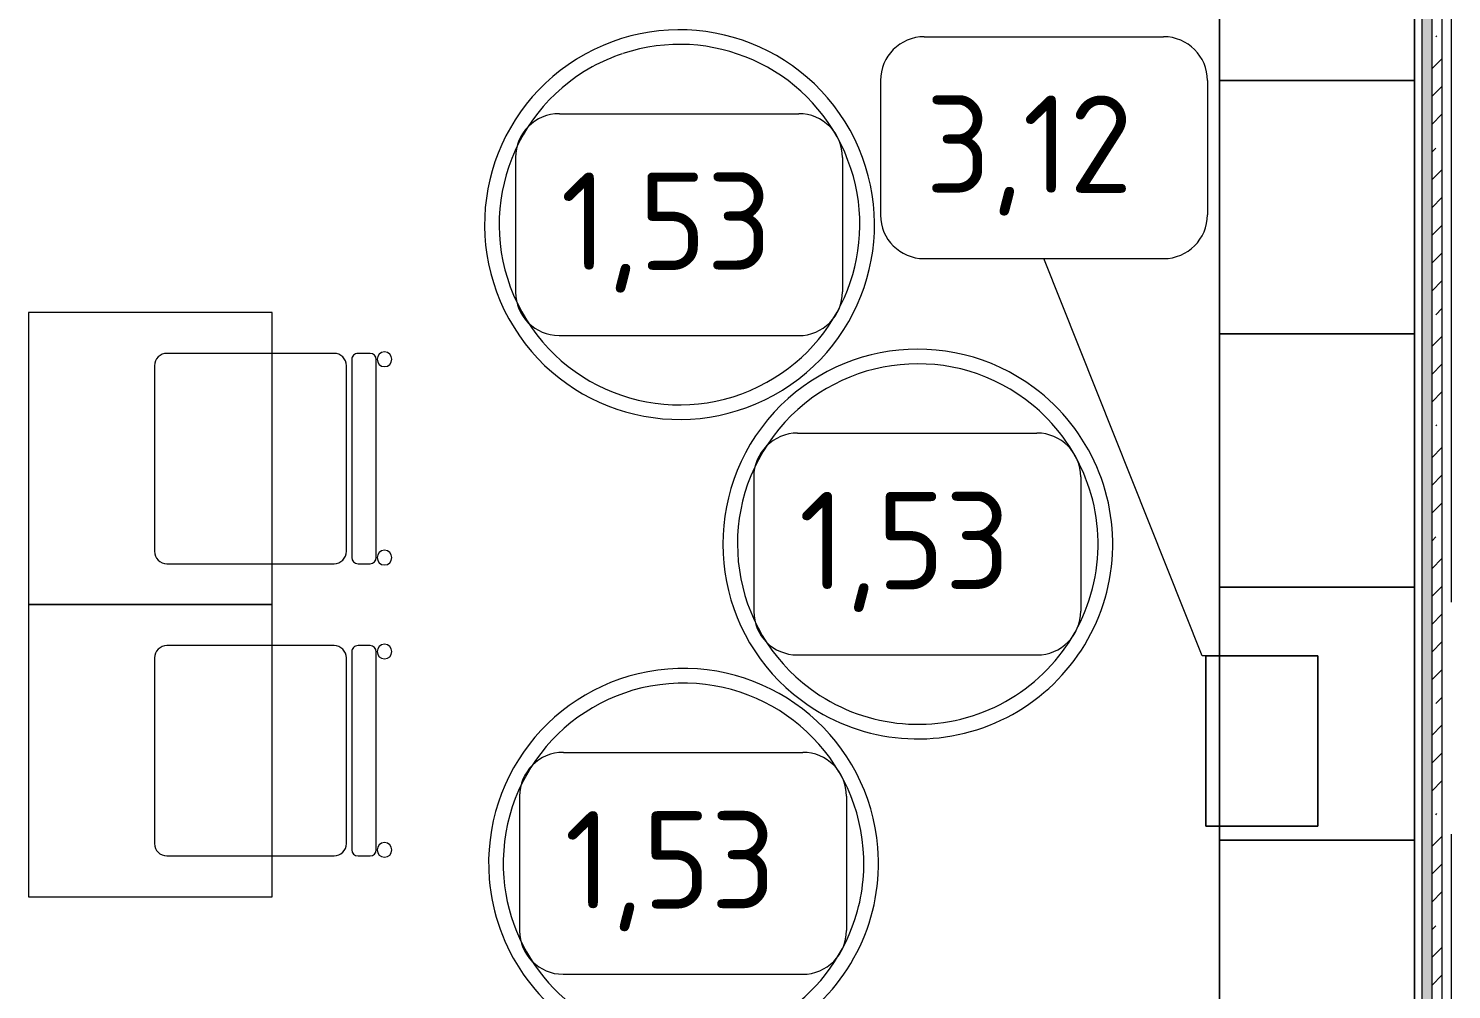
# Model space of a CAD drawing. Header units: millimetres. Extents: x -3724 to 231642, y -8553 to 29017.
# Drawn here: x 35390 to 38310, y 910 to 2883 of the extents above; entities that cross this region are included whole.
import ezdxf

# ---------------------------------------------------------------- set-up
doc = ezdxf.new("R2010")
doc.units = ezdxf.units.MM
doc.linetypes.add('Осевая', pattern=[3175, 635, -476.25, 1587.5, -476.25])
for name, color, linetype, lineweight in [('A-DETL-GENF', 7, 'Continuous', 9), ('A-WALL', 7, 'Continuous', 9), ('I-FURN-IDEN', 7, 'Continuous', 9), ('I-WALL', 7, 'Continuous', 9), ('Оси-2', 7, 'Осевая', 9)]:
    doc.layers.add(name, color=color, linetype=linetype, lineweight=lineweight)
for name, color, linetype, lineweight, true_color in [('A-WALL-1', 9, 'Continuous', 9, 0x808080), ('A-WALL-FNSH-1', 9, 'Continuous', 9, 0x808080), ('I-FURN-1', 9, 'Continuous', 9, 0x808080)]:
    doc.layers.add(name, color=color, linetype=linetype, lineweight=lineweight, true_color=true_color)
doc.styles.add('GOST Common', font='GOST_Common.ttf', dxfattribs={"height": 200})

# ---------------------------------------------------------------- blocks, each defined once
blk = doc.blocks.new('Стол базовый прямоугольный - 1_7а-25476368-План расстановки мебели и оборудования 1 этажа в осях 1-12')
at = {"layer": 'I-FURN-1'}
for p, q in [((250, 300), (-250, 300)), ((-250, 300), (-250, -300)), ((250, -300), (250, 300)), ((-250, -300), (250, -300))]:
    blk.add_line(p, q, dxfattribs=at)
blk = doc.blocks.new('Стул Breuer - 1_9а-V84-План расстановки мебели и оборудования 1 этажа в осях 1-12')
at = {"layer": 'I-FURN-1'}
for p, q in [((190.5, 241.3), (-190.5, 241.3)), ((-215.9, 215.9), (-215.9, 0)), ((215.9, 0), (215.9, 215.9)), ((-215.9, 0), (-215.9, -127)), ((215.9, -127), (215.9, 0)), ((203.2, -163.5), (-203.2, -163.5)), ((-190.5, -152.4), (190.5, -152.4)), ((-215.9, -176.2), (-215.9, -200.8)), ((215.9, -200.8), (215.9, -176.2)), ((-203.2, -213.5), (203.2, -213.5))]:
    blk.add_line(p, q, dxfattribs=at)
for centre, radius, start, end in [((-190.5, 215.9), 25.4, 90, 180), ((190.5, 215.9), 25.4, 0, 90), ((-190.5, -127), 25.4, 180, 270), ((190.5, -127), 25.4, 270, 360), ((-203.2, -176.2), 12.7, 90, 180), ((203.2, -176.2), 12.7, 360, 90), ((-203.2, -200.8), 12.7, 180, 270), ((203.2, -200.8), 12.7, 270, 360), ((-203.5, -230.6), 15.1, 360, 180), ((-203.5, -230.6), 15.1, 180, 360), ((203.7, -230.6), 15.1, 360, 180), ((203.7, -230.6), 15.1, 180, 360)]:
    blk.add_arc(centre, radius, start, end, dxfattribs=at)
blk = doc.blocks.new('ПУФ - 1_53-V105-План расстановки мебели и оборудования 1 этажа в осях 1-12')
at = {"layer": 'I-FURN-1'}
for radius, start, end in [(400, 360, 180), (400, 0, 180), (370, 360, 180), (370, 0, 180), (400, 180, 360), (370, 180, 360), (370, 180, 360), (400, 180, 360)]:
    blk.add_arc((0, 0), radius, start, end, dxfattribs=at)
blk = doc.blocks.new('ПУФ - 1_53-V106-План расстановки мебели и оборудования 1 этажа в осях 1-12')
at = {"layer": 'I-FURN-1'}
for radius, start, end in [(400, 360, 180), (400, 0, 180), (370, 360, 157.1921), (370, 0, 157.1921), (370, 157.2241, 180), (370, 157.2241, 180), (400, 180, 360), (370, 180, 360), (370, 180, 360), (400, 180, 360)]:
    blk.add_arc((0, 0), radius, start, end, dxfattribs=at)
blk = doc.blocks.new('ПУФ - 1_53-V107-План расстановки мебели и оборудования 1 этажа в осях 1-12')
at = {"layer": 'I-FURN-1'}
for radius, start, end in [(400, 0, 180), (400, 0, 180), (370, 0, 180), (370, 0, 180), (400, 180, 360), (400, 180, 0), (370, 180, 349.4118), (370, 180, 349.4118), (370, 349.5929, 0), (370, 349.5929, 360)]:
    blk.add_arc((0, 0), radius, start, end, dxfattribs=at)
blk = doc.blocks.new('шкаф 1_112 - шкаф 1_112-V151-План расстановки мебели и оборудования 1 этажа в осях 1-12')
at = {"layer": 'I-FURN-1'}
for p, q in [((-400, 6070), (-400, 1073.8)), ((0, 0), (0, 6070)), ((-400, 2775), (-400, 2255)), ((-400, 2255), (-400, 2775)), ((0, 2255), (0, 2775)), ((0, 2775), (0, 2255)), ((0, 2255), (-400, 2255)), ((0, 2255), (-400, 2255)), ((-400, 2255), (-400, 1735)), ((-400, 1735), (-400, 2255)), ((-400, 2255), (0, 2255)), ((-400, 2255), (0, 2255)), ((0, 2255), (-400, 2255)), ((0, 1735), (0, 2255)), ((0, 2255), (0, 1735)), ((0, 1735), (-400, 1735)), ((-400, 1735), (0, 1735)), ((0, 1735), (-400, 1735)), ((0, 1735), (-400, 1735)), ((-400, 1735), (-400, 1215)), ((-400, 1215), (-400, 1735)), ((-400, 1735), (0, 1735)), ((0, 1215), (0, 1735)), ((0, 1735), (0, 1215)), ((0, 1215), (-400, 1215)), ((0, 1215), (-400, 1215)), ((-400, 1215), (-400, 695)), ((-400, 1073.8), (-400, 1215)), ((-400, 1215), (0, 1215)), ((-400, 1215), (0, 1215)), ((0, 1215), (-400, 1215)), ((0, 695), (0, 1215)), ((0, 1215), (0, 695)), ((-400, 1073.8), (-400, 723.8)), ((-400, 723.8), (-400, 1073.8)), ((-400, 723.8), (-400, 0)), ((-400, 695), (-400, 723.8)), ((0, 695), (-400, 695)), ((-400, 695), (0, 695)), ((0, 695), (-400, 695)), ((0, 695), (-400, 695)), ((-400, 695), (-400, 0)), ((-400, 0), (-400, 695)), ((-400, 695), (0, 695)), ((0, 0), (0, 695)), ((0, 695), (0, 0))]:
    blk.add_line(p, q, dxfattribs=at)
blk = doc.blocks.new('DET_L_Линия разрыва - М100-30654710-План расстановки мебели и оборудования 1 этажа в осях 1-12')
at = {"layer": 'A-DETL-GENF'}
blk.add_line((11739.9, 0), (0, 0), dxfattribs=at)
blk = doc.blocks.new('Марка_Мебель - В прямоуг_Balcon_Марка-25523697-План расстановки мебели и оборудования 1 этажа в осях 1-12')
at = {"layer": 'I-FURN-IDEN'}
for p, q in [((-2.455, 2.278), (2.455, 2.278)), ((-3.355, 1.378), (-3.355, -1.384)), ((3.355, 1.378), (3.355, -1.378)), ((-2.461, -2.278), (2.455, -2.278))]:
    blk.add_line(p, q, dxfattribs=at)
for centre, radius, start, end in [((-2.455, 1.378), 0.9, 90, 180), ((2.455, 1.378), 0.9, 0, 90), ((-2.461, -1.384), 0.893, 180, 270), ((2.455, -1.378), 0.9, 270, 0)]:
    blk.add_arc(centre, radius, start, end, dxfattribs=at)

msp = doc.modelspace()

# ---------------------------------------------------------------- hatches: boundary and pattern name
at = {"layer": 'I-WALL'}
h = msp.add_hatch(dxfattribs=at)
h.set_pattern_fill('FP_1', color=256, style=0, pattern_type=2)
h.set_pattern_definition([(45, (0, 0), (-57.02463, 57.02463), []), (45, (57.025, 0), (-57.02463, 57.02463), [100.806, -20.161, 3.353, -16.808])])
h.paths.add_polyline_path([(38290.2, 400), (38290.2, 7400), (38270, 7400), (38270, 400)])
h = msp.add_hatch(dxfattribs=at)
h.set_pattern_fill('FP_103', color=256, style=0, pattern_type=2)
h.set_pattern_definition([(0, (0, 0), (121.92, 30.48), [10.058, -81.382, 10.058, -81.382, -487.68]), (0, (0, 0), (121.92, 30.48), [-182.88, 10.058, -172.822, 10.058, -81.382, -213.36]), (0, (0, 0), (121.92, 30.48), [-457.2, 10.058, -50.902, 10.058, -142.342]), (120, (45.72, 15.24), (-87.356454, 90.345817), [10.058, -81.382, 10.058, -81.382, -487.68]), (120, (45.72, 15.24), (-87.356454, 90.345817), [-182.88, 10.058, -172.822, 10.058, -81.382, -213.36]), (120, (45.72, 15.24), (-87.356454, 90.345817), [-457.2, 10.058, -50.902, 10.058, -142.342]), (240, (60.96, 76.2), (-34.563546, -120.825817), [10.058, -81.382, 10.058, -81.382, -487.68]), (240, (60.96, 76.2), (-34.563546, -120.825817), [-182.88, 10.058, -172.822, 10.058, -81.382, -213.36]), (240, (60.96, 76.2), (-34.563546, -120.825817), [-457.2, 10.058, -50.902, 10.058, -142.342])])
h.paths.add_polyline_path([(38270, 400), (38270, 7050), (38250, 7050), (38250, 400)])

# ---------------------------------------------------------------- linework, layer by layer
at = {"layer": 'A-WALL'}
msp.add_line((38250, 420), (38250, 7050), dxfattribs=at)
at = {"layer": 'A-WALL-1'}
msp.add_line((38270, 400), (38270, 7400), dxfattribs=at)
at = {"layer": 'A-WALL-FNSH-1'}
msp.add_line((38249, 7049), (38249, 421), dxfattribs=at)
at = {"layer": 'I-FURN-1'}
for p, q in [((37834, 1595), (37805.5, 1595)), ((37805.5, 1595), (37805.5, 1245)), ((37805.5, 1245), (37805.5, 1595)), ((37805.5, 1595), (37834, 1595)), ((38035.5, 1595), (37834, 1595)), ((37834, 1595), (38035.5, 1595)), ((38035.5, 1245), (38035.5, 1595)), ((38035.5, 1595), (38035.5, 1245)), ((37805.5, 1245), (37834, 1245)), ((37834, 1245), (37805.5, 1245)), ((37834, 1245), (38035.5, 1245)), ((38035.5, 1245), (37834, 1245))]:
    msp.add_line(p, q, dxfattribs=at)
at = {"layer": 'I-FURN-IDEN'}
for p, q in [((37798.1, 1595), (37473.7, 2410.5)), ((37920.5, 1595), (37798.1, 1595))]:
    msp.add_line(p, q, dxfattribs=at)
at = {"layer": 'Оси-2'}
msp.add_line((38310, 593.7), (38310, 21299.7), dxfattribs=at)

# ---------------------------------------------------------------- block references
at = {"layer": 'A-DETL-GENF', "rotation": 90.00000000000031}
msp.add_blockref('DET_L_Линия разрыва - М100-30654710-План расстановки мебели и оборудования 1 этажа в осях 1-12', (38290.2, -280), dxfattribs=at)
at = {"layer": 'I-FURN-1'}
for name, p in [('шкаф 1_112 - шкаф 1_112-V151-План расстановки мебели и оборудования 1 этажа в осях 1-12', (38234, 521.2)), ('Стол базовый прямоугольный - 1_7а-25476368-План расстановки мебели и оборудования 1 этажа в осях 1-12', (35640, 2000)), ('Стол базовый прямоугольный - 1_7а-25476368-План расстановки мебели и оборудования 1 этажа в осях 1-12', (35640, 1400))]:
    msp.add_blockref(name, p, dxfattribs=at)
for name, p, rotation in [('ПУФ - 1_53-V107-План расстановки мебели и оборудования 1 этажа в осях 1-12', (36725.9, 2480.2), 118.9499011641568), ('ПУФ - 1_53-V105-План расстановки мебели и оборудования 1 этажа в осях 1-12', (37214.8, 1824.4), 233.3350386201596), ('Стул Breuer - 1_9а-V84-План расстановки мебели и оборудования 1 этажа в осях 1-12', (35890, 2000), 89.99999999999959), ('Стул Breuer - 1_9а-V84-План расстановки мебели и оборудования 1 этажа в осях 1-12', (35890, 1400), 89.99999999999959), ('ПУФ - 1_53-V106-План расстановки мебели и оборудования 1 этажа в осях 1-12', (36734.2, 1168.9), 184.6613193387897)]:
    msp.add_blockref(name, p, dxfattribs=dict(at, rotation=rotation))
at = {"layer": 'I-FURN-IDEN', "xscale": 99.99999999999993, "yscale": 99.99999999999993, "zscale": 99.99999999999993}
for p in [(37473.7, 2638.2), (36724.9, 2480.2), (37213.7, 1824.4), (36733.1, 1168.9)]:
    msp.add_blockref('Марка_Мебель - В прямоуг_Balcon_Марка-25523697-План расстановки мебели и оборудования 1 этажа в осях 1-12', p, dxfattribs=at)

# ---------------------------------------------------------------- texts
at = {"layer": 'I-FURN-IDEN', "char_height": 200, "width": 553.164, "attachment_point": 1, "style": 'GOST Common'}
for s, insert in [('3,12', (37230.7, 2745.3)), ('1,53', (36481.9, 2587.2)), ('1,53', (36970.7, 1931.5)), ('1,53', (36490.1, 1276))]:
    msp.add_mtext(s, dxfattribs=dict(at, insert=insert))

doc.saveas('drawing.dxf')
